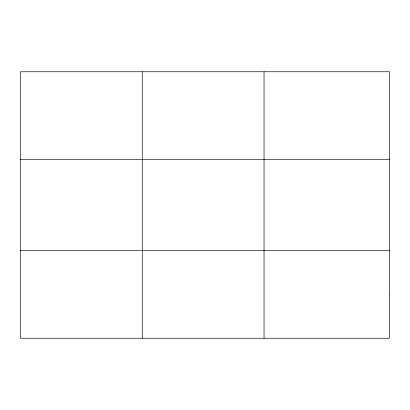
<?xml version="1.0" encoding="UTF-8"?>
<svg xmlns="http://www.w3.org/2000/svg" width="410" height="410" viewBox="0 0 410 410"><rect width="100%" height="100%" fill="white"/><g stroke="black" fill="none" stroke-linecap="round" stroke-linejoin="round"><path stroke-width="0.61" d="M142.27 71.76L142.27 338.24M264.04 71.76L264.04 338.24M20.5 159.7L389.5 159.7M20.5 250.3L389.5 250.3M389.5 294.272L389.5 338.24L20.5 338.24L20.5 71.76L389.5 71.76L389.5 294.272"/></g></svg>
